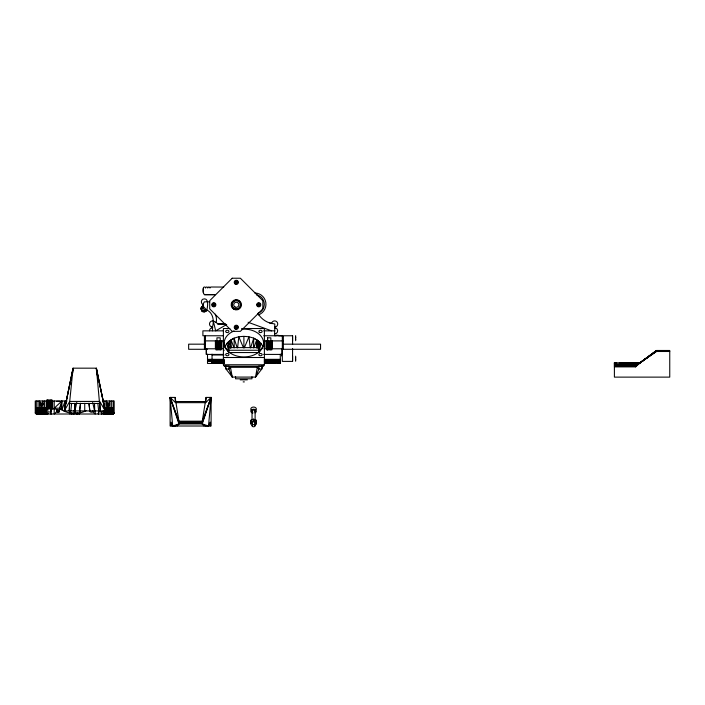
<?xml version="1.0" encoding="UTF-8"?>
<svg xmlns="http://www.w3.org/2000/svg" width="705" height="705" viewBox="0 0 705 705"><rect width="100%" height="100%" fill="white"/><g stroke="black" fill="none" stroke-linecap="round" stroke-linejoin="round"><path stroke-width="1.06" d="M38.061 400.995L38.088 414.011M39.647 407.79L39.647 400.995L41.242 407.79L41.242 414.011M42.829 407.79L42.829 400.995L41.242 407.79L40.749 407.79L40.749 414.011M44.389 414.011L44.415 400.995M46.213 400.995L46.204 414.011L46.213 407.79M47.755 414.011L47.755 412.989L47.755 414.011L46.213 414.011L46.213 408.891L54.215 408.882M47.755 399.973L47.755 411.967L51.033 411.967L51.033 408.442L47.755 408.442M46.556 400.995L35.25 400.995L35.25 412.989L36.272 414.011L113.135 414.011L113.135 407.79L104.04 407.79M212.461 330.848L212.584 327.058A3.076 3.076 0 0 1 209.508 323.983A3.076 3.076 0 0 1 212.584 320.907L213.307 321.004L215.659 330.848L226.71 324.512M212.461 327.041C214.593 319.991 212.654 310.262 203.719 309.231C202.467 306.948 202.828 303.89 204.406 301.837L209.746 301.837M235.558 376.761L235.558 378.814L251.958 378.814L251.958 376.77M250.91 420.25L250.91 424.022L250.91 420.25L253.571 419.167L256.241 420.25L256.241 424.022L254.461 424.745M252.037 425.688L252.037 422.577M252.037 419.475L252.037 411.182M250.91 421.846L253.571 420.762L253.571 419.167M255.113 425.688L255.113 422.577M255.113 420.506L255.113 411.182M267.574 337.818L267.565 349.812L267.574 337.818L270.852 337.818L270.852 349.812M271.628 323.48L271.672 323.181A3.076 3.076 0 0 1 275.179 320.951A3.076 3.076 0 0 1 277.708 324.247A3.076 3.076 0 0 1 274.642 327.058L274.642 327.772L275.435 327.878A3.076 3.076 0 0 1 274.642 333.923M292.584 361.224L292.575 356.157M292.575 335.659L292.584 341M295.659 361.224L295.651 356.157M295.659 340.726L295.651 335.65M181.352 423.238L181.035 421.801L200.317 422.128L199.859 423.238L180.762 422.956L190.147 423.238M64.243 410.927L73.073 368.169L69.716 401.427L64.243 410.927L73.073 368.169L96.418 368.169L105.239 410.927L64.243 410.927L72.888 369.667M74.906 410.927L74.977 403.357L74.906 410.927L76.783 402.485M64.869 411.57L65.098 400.995L61.899 409.922C69.037 414.293 78.616 414.531 86.036 410.742M253.527 347.724L253.73 338.206C243.877 334.417 229.892 336.32 224.886 346.657L225.547 348.719M69.583 402.634L69.275 410.927L69.716 401.427L99.766 401.427L105.239 410.927L96.373 368.609L96.488 370.777M205.825 402.158L206.071 397.417L211.103 397.417L211.103 426.005L170.108 426.005L170.108 397.417L175.131 397.417L178.929 421.185L178.964 423.934L177.175 426.005M226.851 343.3L228.869 352.553L228.42 341.855L228.773 350.253L259.017 350.253L259.361 341.855L258.92 352.553L228.869 352.553L224.886 346.657M206.071 397.417L202.273 421.185L202.238 423.934L204.027 426.005M208.504 426.005L211.103 397.417L205.631 402.661L175.571 402.661L170.108 397.417L172.707 426.005L178.964 423.934L202.238 423.934L208.504 426.005L210.169 422.128L210.169 426.005M262.101 365.754L261.793 369.015L255.527 377.087L232.262 377.087L225.997 369.015L225.159 366.098M263.978 346.199L264.393 341.855M70.826 410.927L71.628 403.357M80.044 410.786L79.806 412.963L79.462 410.786M237.603 347.697L238.801 336.823L243.472 347.785M72.606 372.971L72.985 369.702M200.828 308.949L201.242 307.415L202.969 306.04L206.697 310.174L204.706 311.918L202.37 311.619L200.828 308.949L202.969 306.04L201.736 306.781M60.797 409.217L59.502 408.204L61.899 400.995L61.899 409.922L60.797 409.217L61.899 400.995L54.215 408.213L57.29 410.107L58.929 410.107L59.528 411.694L57.29 412.117L56.47 411.112L57.29 410.107M256.84 347.759L257.81 340.568L253.73 338.206L250.61 347.821M69.962 410.786L69.619 412.963L69.381 410.786M260.938 343.3L258.92 352.553L262.903 346.657L260.938 343.3L257.81 340.418L253.73 338.206M75.514 410.328L74.712 413.438L73.91 410.328M262.621 366.098L261.793 369.015L258.911 369.015L257.316 367.305L230.464 367.305L228.878 369.015L225.997 369.015L225.679 365.754M262.234 348.719L262.903 346.657M175.589 426.005L178.964 423.934L170.108 397.417L178.929 421.185L202.273 421.185L211.103 397.417L202.238 423.934L205.622 426.005M257.043 347.75L259.105 341.581L257.81 340.568M211.103 397.417L202.273 422.692L200.299 422.692M253.862 347.794L256.708 339.863L256.708 347.794M89.896 410.539L89.896 411.694L91.315 412.275L92.734 411.694L92.734 410.539M244.318 347.785L248.988 336.823L250.178 347.697M241.736 328.521L264.393 328.521L264.393 364.758L263.458 366.283L224.331 366.283L223.397 364.758L223.397 328.521L229.865 328.521M206.08 311.125L206.697 310.174C207.772 307.072 209.235 296.946 202.873 299.176C200.766 300.286 200.899 303.732 203.137 304.613M205.446 311.619L206.697 310.174L201.736 311.125L202.969 306.04L200.934 308.156M258.268 366.283L257.316 367.305L255.527 377.087L258.911 369.015L258.911 366.098M108.658 407.79L108.658 414.011L113.144 414.011L114.175 412.989L114.175 400.995L102.604 400.995M113.144 414.011L114.175 412.989L113.135 414.011L113.144 400.995M205.552 335.765L204.432 336.787L204.432 348.781L215.395 348.781L215.395 340.894L223.397 340.894M257.475 348.058L259.775 345.899M614.399 366.873L635.584 366.873L640.096 362.775L656.496 350.473L669.75 350.473L669.75 377.122L614.399 377.122L614.399 362.775M237.171 347.821L234.051 338.206L228.684 341.581L230.738 347.75M656.496 350.605L635.584 366.336L614.399 366.336M656.496 350.773L635.584 365.807L614.399 365.807M656.496 350.984L640.096 362.775L635.584 365.305L614.399 365.305M656.496 351.231L640.096 362.775L635.584 364.82L614.399 364.82M669.75 351.495L656.496 351.495L640.096 362.775L635.584 364.379L614.399 364.379M203.904 312.024L206.697 310.174L202.37 311.619M199.859 423.238L200.44 422.956L191.064 423.238M211.791 326.953L212.584 327.058L212.584 327.772L211.791 327.878A3.076 3.076 0 0 0 209.508 330.848M211.791 327.878L212.584 327.772M274.642 327.058L275.435 326.953M223.758 287.058L211.086 287.014A1.102 1.102 0 0 0 209.984 288.037A1.102 1.102 0 0 0 208.883 287.014A1.102 1.102 0 0 0 207.781 288.037A1.102 1.102 0 0 0 206.68 287.014A1.102 1.102 0 0 0 205.587 288.037A1.102 1.102 0 0 0 204.485 287.014A1.102 1.102 0 0 0 203.384 288.037A6.988 6.988 0 0 0 203.322 292.61L203.525 293.157A6.988 6.988 0 0 0 204.406 294.664L215.043 294.664L204.406 294.664M278.651 335.765L282.317 335.765L283.357 336.787L283.357 348.781L272.386 348.781L272.386 340.894L264.393 340.894M635.584 362.802L640.096 362.775L656.496 350.508L656.496 351.495M224.772 323.974L217.81 323.93L216.144 322.467A11.694 11.694 0 0 0 215.395 314.694A2.794 2.794 0 0 1 215.36 314.201M275.567 335.765L276.043 335.765M54.215 408.213L59.502 408.204M217.695 323.983L225.715 323.983M223.547 330.848L202.899 330.848L202.899 335.765L223.547 335.765M263.767 330.848L274.765 330.848L274.765 327.807M275.972 335.263L278.228 335.263M263.767 335.765L292.575 335.765L292.575 344.507M204.432 340.894L215.395 340.894M272.386 340.894L283.357 340.894M216.937 341.343L220.216 341.343L220.216 340.894M267.565 341.343L270.852 341.343M216.937 341.802L220.216 341.802M267.565 341.802L270.852 341.802M216.937 342.26L220.216 342.26M267.565 342.26L270.852 342.26M216.937 342.736L220.216 342.736M267.565 342.736L270.852 342.736M223.397 343.018L224.216 343.018L224.216 345.089M263.573 343.018L264.393 343.018M216.937 343.212L220.216 343.212M267.565 343.212L270.852 343.212M216.981 343.555L220.172 343.555M267.609 343.555L270.808 343.555M216.937 343.696L220.216 343.696M267.565 343.696L270.852 343.696M205.137 344.172L188.649 344.172L188.649 349.283L207.332 349.292M283.181 344.172L320.555 344.172L320.555 349.283L282.088 349.292M216.937 344.19L220.216 344.19M267.565 344.19L270.852 344.19M216.937 344.692L220.216 344.692M267.565 344.692L270.852 344.692M216.937 345.186L220.216 345.186M267.565 345.186L270.852 345.186M216.937 345.697L220.216 345.697M267.565 345.697L270.852 345.697M216.937 346.199L220.216 346.199M267.565 346.199L270.852 346.199M216.937 346.719L220.216 346.719M267.565 346.719L270.852 346.719M216.937 347.23L220.216 347.23M267.565 347.23L270.852 347.23M228.773 347.618L259.017 347.618M216.937 347.75L220.216 347.75M267.565 347.75L270.852 347.75M216.937 348.781L220.216 348.781M223.397 348.781L221.758 348.781L221.758 340.894L221.238 340.885L221.238 349.812L215.915 349.812L215.915 340.894M264.005 348.781L266.032 348.781L266.032 340.894M267.565 348.781L270.852 348.781M223.397 350.262L224.216 350.262M223.494 354.421L206.38 354.421L206.38 349.671M263.74 354.421L281.921 354.421L281.921 348.931M212.046 354.994L224.031 354.994M223.397 357.505L264.393 357.505M207.508 359.339L224.128 359.339M264.393 359.339L280.282 359.339M207.508 359.594L212.857 359.594M207.508 359.85L224.128 359.876M264.393 359.876L280.282 359.876M207.508 360.088L212.857 360.088M207.508 360.317L212.857 360.317M212.046 360.405L224.128 360.405M264.393 360.405L280.282 360.405M207.508 360.528L212.857 360.528M207.508 360.731L212.857 360.731M207.508 360.898L224.128 360.907M264.393 360.907L280.282 360.907M207.508 361.048L212.857 361.048M207.508 361.18L212.857 361.18M207.508 361.348L212.857 361.277M207.508 361.392L224.128 361.392M264.393 361.392L280.282 361.392M212.046 361.832L224.128 361.832M264.393 361.832L280.282 361.832M278.228 362.035L275.153 362.035L275.153 363.436M212.046 362.238L224.128 362.238M264.445 362.238L275.153 362.238M278.228 362.238L280.282 362.238M212.046 362.59L224.128 362.59M264.445 362.59L275.153 362.59M278.228 362.59L280.282 362.59M614.399 362.802L640.625 362.775M212.046 362.89L224.128 362.89M264.445 362.89L275.153 362.89M278.228 362.89L280.282 362.89M614.399 362.908L616.452 362.908M619.528 362.908L640.096 362.775L640.096 363.322M212.046 363.128L224.128 363.128M264.445 363.128L275.153 363.128M278.228 363.128L280.282 363.128M614.399 363.084L616.452 363.084M619.528 363.084L640.096 362.775L635.584 363.974L619.528 363.974M224.128 363.304L212.046 363.401L212.046 354.174M275.153 363.304L264.445 363.401L280.282 363.436L280.282 354.218M280.282 363.304L278.228 363.401L278.228 361.894M614.399 363.322L616.452 363.322M619.528 363.322L640.096 362.775L635.584 363.621L619.528 363.621M224.128 363.436L207.508 363.436L207.508 354.174M614.399 363.621L616.452 363.621M614.399 363.974L616.452 363.974M616.452 364.177L619.528 364.177M223.397 364.758L264.393 364.758M240.167 379.836L247.349 379.836M243.146 381.89L244.371 381.89M47.755 400.995L51.033 400.995M51.826 400.995L67.125 400.995M56.515 401.356L59.696 401.356M175.483 401.533L205.728 401.533M47.755 402.035L51.033 402.035M47.755 402.555L51.033 402.555M39.771 403.048L43.058 403.048M47.755 403.066L51.033 403.066M106.367 403.048L109.654 403.048M69.619 403.471L99.863 403.471M47.755 403.577L51.033 403.577M39.771 403.859L43.058 403.859M106.367 403.859L109.654 403.859M47.755 404.088L51.033 404.088M39.771 404.67L43.058 404.67M47.755 404.591L51.033 404.591M106.367 404.67L109.654 404.67M47.755 405.093L51.033 405.093M47.755 405.587L51.033 405.587M47.755 406.08L51.033 406.08M47.755 406.565L51.033 406.565M47.755 407.041L51.033 407.041M44.415 407.79L36.369 407.79M47.755 407.516L51.033 407.516M36.272 407.79L46.204 407.79M104.199 407.79L113.108 407.79M47.755 407.983L51.033 407.983M98.392 411.967L101.67 411.967M39.471 414.011L39.938 414.011M43.023 414.011L42.547 414.011M35.25 412.989L36.651 414.011L36.651 407.79M109.769 414.011L110.068 407.79M180.903 422.692L178.929 422.692L170.108 397.417M108.041 407.79L109.76 400.995L109.76 407.79M111.002 407.79L110.923 414.011M274.642 327.772L275.435 327.878M269.707 322.969L274.765 323.983L274.765 327.041M248.081 322.255L271.566 330.848M253.571 420.762L256.241 421.846M213.324 320.907L216.144 322.467M92.734 411.694L95.21 414.011L95.21 410.936M228.006 345.899L230.315 348.058M229.522 366.283L230.464 367.305L232.262 377.087L228.878 369.015L228.878 366.098M172.707 426.005L171.042 422.128L171.042 426.005M79.145 412.989L79.533 414.011L79.154 412.989M233.928 347.794L231.081 339.863L231.081 347.794M223.934 343.987L223.397 341.855L223.811 346.199M92.707 402.485L94.585 410.927L94.514 403.357L94.585 410.927M96.629 370.795L96.373 368.609L105.239 410.927M96.373 368.609L96.418 368.169L100.216 410.927L99.907 402.634M229.98 340.568L230.94 347.759M96.876 372.971L97.131 375.157M97.854 403.357L98.656 410.927M175.131 397.417L175.378 402.158M232.218 376.029L232.262 377.087M234.051 338.206L234.263 347.724M256.241 420.25L256.241 424.022M635.584 362.775L635.584 366.873M619.528 362.775L619.528 364.705M616.452 362.775L616.452 365.093M295.651 337.096L295.651 337.713M295.659 338.938L295.659 339.554M295.651 357.602L295.651 358.211M295.659 359.444L295.659 360.061M292.575 348.578L292.575 361.392L282.326 361.392L282.326 335.765M281.507 353.76L281.507 355.954M274.642 330.848L274.642 335.765M271.874 340.894L271.874 349.812L266.543 349.812L266.543 340.894M243.895 336.347L243.895 347.75M220.216 349.812L220.216 337.818L216.937 337.818L216.937 349.812M206.274 349.671L206.274 354.421M205.455 335.765L205.455 348.781M203.384 288.037L203.384 292.769M112.923 407.79L113.038 414.011M112.756 407.79L112.756 414.011M112.544 407.79L112.544 414.011M112.298 407.79L112.298 414.011M112.007 407.79L112.007 414.011M111.681 407.79L111.681 414.011M111.346 400.995L111.319 414.011M110.509 407.79L110.509 414.011M109.61 407.79L109.61 414.011M109.134 407.79L109.134 414.011M108.165 414.011L108.165 407.79L106.578 400.995L106.728 414.011M107.68 407.79L107.68 414.011L106.332 414.011L106.27 407.79M107.204 407.79L107.204 414.011M105.97 412.989L105.97 414.011M105.829 407.79L105.829 414.011M105.406 407.79L105.406 414.011M104.992 400.995L105.019 414.011M104.657 410.9L104.657 414.011M104.331 410.9L104.331 414.011M104.04 410.9L104.04 414.011M103.794 410.9L103.794 414.011M103.582 410.9L103.582 414.011M103.415 410.9L103.203 414.011L103.203 410.9M102.692 399.973L102.692 401.956M84.741 403.348L84.741 410.927M74.712 410.328L74.712 414.011M59.528 409.517L59.528 411.694M58.929 409.949L58.929 412.117M58.11 410.099L58.11 412.275M57.29 409.949L57.29 412.117M56.682 409.517L56.682 411.694L54.215 414.011L54.215 400.995M52.575 400.995L52.575 408.891L52.055 408.891L52.055 399.973L46.733 399.973L46.733 408.891M51.033 399.973L51.033 411.967M45.992 407.79L45.992 414.011M45.825 407.79L45.825 414.011M45.622 407.79L45.622 414.011M45.367 407.79L45.367 414.011M45.076 407.79L45.076 414.011M44.75 407.79L44.75 414.011M44.001 407.79L44.001 414.011M43.578 407.79L43.578 414.011M43.137 407.79L43.137 414.011M42.679 407.79L42.679 414.011M42.212 407.79L42.212 414.011M41.727 407.79L41.727 414.011M40.273 407.79L40.273 414.011M39.797 407.79L39.797 414.011M39.339 407.79L39.339 414.011M38.898 407.79L38.898 414.011M38.484 407.79L38.484 414.011M37.726 407.79L37.726 414.011M37.4 407.79L37.4 414.011M37.109 407.79L37.109 414.011M36.863 407.79L36.863 414.011M36.493 407.79L36.493 414.011M36.272 400.995L36.272 414.011M175.157 425.582A1.639 1.445 0 0 1 172.417 424.93M208.795 424.93A1.639 1.445 0 0 1 206.045 425.582M261.317 366.124A1.639 1.163 0 0 1 259.678 366.124M228.112 366.124A1.639 1.163 0 0 1 226.472 366.124M252.24 423.476A1.533 1.084 0 0 1 253.571 421.846A1.533 1.084 0 0 1 254.902 423.476M252.813 412.125A1.533 1.084 0 0 1 252.249 410.636A1.533 1.084 0 0 1 254.346 410.239A1.533 1.084 0 0 1 254.91 411.729M251.183 409.984A2.767 1.956 0 0 1 253.218 407.067A2.767 1.956 0 0 1 256.25 409.508M252.866 413.068A2.767 1.956 0 0 1 251.183 410.204A2.767 1.956 0 0 1 255.536 409.799A2.767 1.956 0 0 1 254.963 412.874M241.841 329.173A19.678 13.915 0 0 1 262.806 346.851A19.678 13.915 0 0 1 231.778 353.981A19.678 13.915 0 0 1 234.051 330.962M254.796 292.989A11.271 11.271 0 0 1 258.391 314.906M256.453 294.796A9.632 9.632 0 0 1 257.845 313.355M272.148 323.621A21.476 21.476 0 0 1 258.101 313.725M202.969 306.208A7.05 7.05 0 0 1 203.163 304.463M51.033 412.989L51.033 414.011L51.033 412.989M98.392 412.989L98.392 414.011L98.392 412.989M80.485 403.348L79.647 410.927L80.52 403.348M73.232 412.989L73.1 414.011L73.232 412.989M71.751 412.989L71.496 414.011L71.751 412.989M70.271 412.989L69.892 414.011L70.28 412.989M212.848 303.82L213.509 304.789L212.848 305.758L213.818 305.098L214.787 305.758L214.117 304.789L214.787 303.82L213.818 304.481L212.848 303.82M235.311 281.348L235.981 282.326L235.311 283.295L236.281 282.626L237.259 283.295L236.589 282.326L237.259 281.348L236.281 282.018L235.311 281.348M235.311 326.283L235.981 327.252L235.311 328.23L236.281 327.561L237.259 328.23L236.589 327.252L237.259 326.283L236.281 326.953L235.311 326.283M257.783 303.82L258.444 304.789L257.783 305.758L258.753 305.098L259.722 305.758L259.052 304.789L259.722 303.82L258.753 304.481L257.783 303.82M232.192 278.228L209.72 300.691L209.72 308.887L232.192 331.35L240.379 331.35L262.842 308.887L262.842 300.691L240.379 278.228L232.192 278.228M223.943 343.925L223.397 341.855L223.926 343.925M77.929 414.011L77.665 412.989L77.929 414.011M76.316 414.011L76.193 412.989L76.316 414.011M89.835 410.927L88.962 403.348L89.835 410.927M101.67 414.011L101.67 412.989L101.67 414.011M252.487 426.454A1.533 1.084 0 0 0 255.06 425.97A1.533 1.084 0 0 0 253.174 424.639A1.533 1.084 0 0 0 252.487 426.454M226.472 332.425A1.639 1.163 0 0 0 228.931 331.421A1.639 1.163 0 0 0 226.472 330.416A1.639 1.163 0 0 0 226.472 332.425M259.334 332.24A1.639 1.163 0 0 0 262.084 331.72A1.639 1.163 0 0 0 260.075 330.301A1.639 1.163 0 0 0 259.334 332.24M259.334 355.426A1.639 1.163 0 0 0 262.084 354.906A1.639 1.163 0 0 0 260.075 353.487A1.639 1.163 0 0 0 259.334 355.426M226.472 355.611A1.639 1.163 0 0 0 228.931 354.606A1.639 1.163 0 0 0 226.472 353.602A1.639 1.163 0 0 0 226.472 355.611M233.725 309.231A5.129 5.129 0 0 0 241.41 304.789A5.129 5.129 0 0 0 233.725 300.348A5.129 5.129 0 0 0 233.725 309.231M257.722 306.56A2.053 2.053 0 0 0 260.797 304.789A2.053 2.053 0 0 0 257.722 303.018A2.053 2.053 0 0 0 257.722 306.56M235.258 329.032A2.053 2.053 0 0 0 238.334 327.252A2.053 2.053 0 0 0 235.258 325.481A2.053 2.053 0 0 0 235.258 329.032M212.364 306.234A2.053 2.053 0 0 0 215.8 305.318A2.053 2.053 0 0 0 213.289 302.806A2.053 2.053 0 0 0 212.364 306.234M235.258 284.097A2.053 2.053 0 0 0 238.334 282.326A2.053 2.053 0 0 0 235.258 280.546A2.053 2.053 0 0 0 235.258 284.097M233.981 308.781A4.609 4.609 0 0 0 240.899 304.789A4.609 4.609 0 0 0 233.981 300.797A4.609 4.609 0 0 0 233.981 308.781M233.381 307.688A4.098 4.098 0 0 0 240.246 305.847A4.098 4.098 0 0 0 235.223 300.832A4.098 4.098 0 0 0 233.381 307.688M235.003 307.01A2.564 2.564 0 0 0 238.845 304.789A2.564 2.564 0 0 0 235.003 302.568A2.564 2.564 0 0 0 235.003 307.01M257.986 306.12A1.533 1.533 0 0 0 260.286 304.789A1.533 1.533 0 0 0 257.986 303.458A1.533 1.533 0 0 0 257.986 306.12M235.197 328.345A1.533 1.533 0 0 0 237.77 327.658A1.533 1.533 0 0 0 235.884 325.772A1.533 1.533 0 0 0 235.197 328.345M213.051 306.12A1.533 1.533 0 0 0 215.351 304.789A1.533 1.533 0 0 0 213.051 303.458A1.533 1.533 0 0 0 213.051 306.12M235.514 283.657A1.533 1.533 0 0 0 237.823 282.326A1.533 1.533 0 0 0 235.514 280.987A1.533 1.533 0 0 0 235.514 283.657"/></g></svg>
